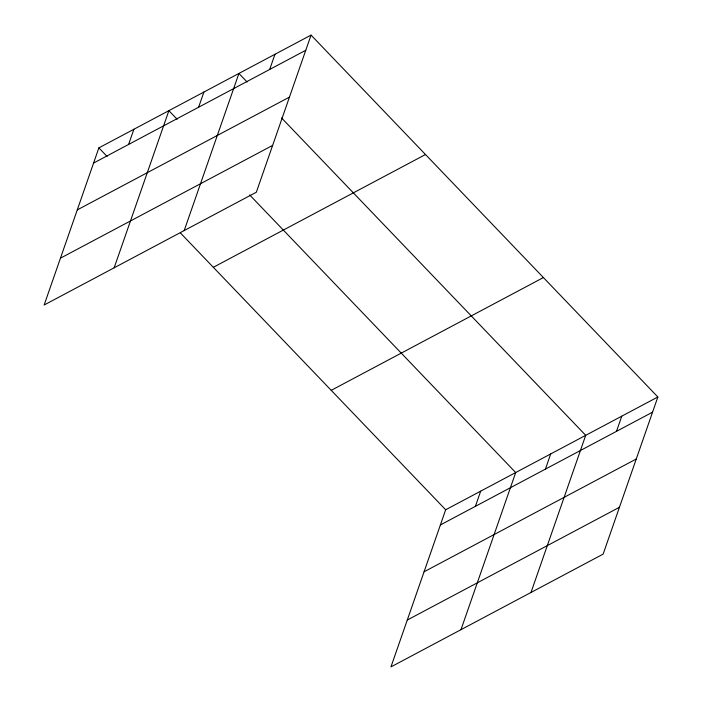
<?xml version="1.0" encoding="UTF-8"?>
<svg xmlns="http://www.w3.org/2000/svg" width="702" height="702" viewBox="0 0 702 702"><rect width="100%" height="100%" fill="white"/><g stroke="black" fill="none" stroke-linecap="round" stroke-linejoin="round"><path stroke-width="1.05" d="M311.047 35.1L98.868 147.876L44.147 305.01L256.327 192.234L311.047 35.1L657.853 396.99L603.132 554.124L390.953 666.9L445.673 509.766L657.853 396.99M128.598 144.445L133.88 129.265M114.163 267.795L168.884 110.662L177.115 119.243M198.613 107.23L203.896 92.05M184.187 230.581L238.908 73.447L247.13 82.029M269.691 69.454L274.973 54.273M475.403 506.335L480.686 491.154M460.977 629.685L515.698 472.551L249.675 194.954M545.419 469.12L550.701 453.94M530.993 592.47L585.714 435.328L281.546 117.936M616.496 431.335L621.779 416.163M93.585 163.057L305.756 50.281M77.273 209.898L289.443 97.122M60.46 258.169L272.639 145.393M213.32 267.295L425.491 154.519M331.23 390.338L543.401 277.562M440.391 524.938L652.562 412.171M424.078 571.788L636.249 459.011M407.274 620.05L619.445 507.283M98.868 147.876L107.099 156.458M180.405 232.95L445.673 509.766"/></g></svg>
